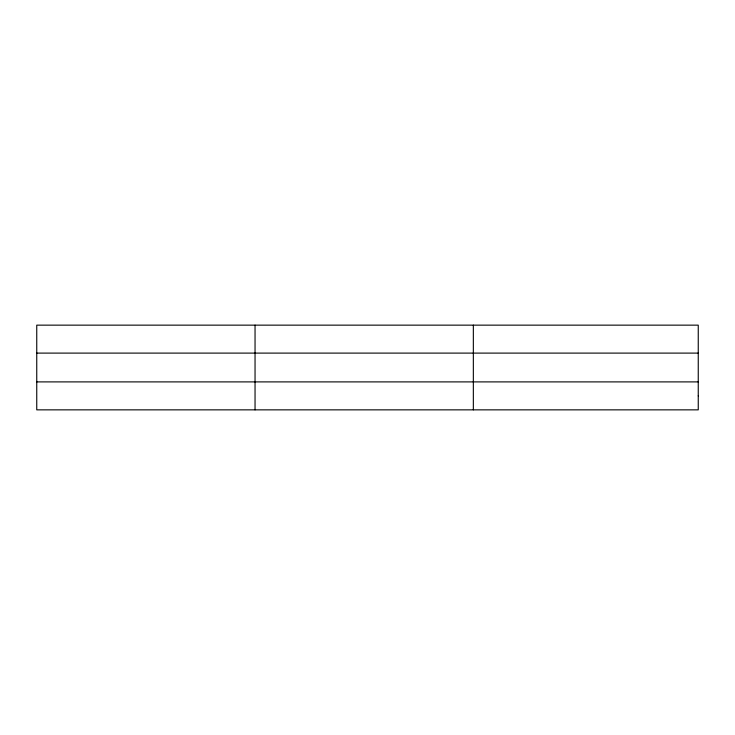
<?xml version="1.0" encoding="UTF-8"?>
<svg xmlns="http://www.w3.org/2000/svg" width="735" height="735" viewBox="0 0 735 735"><rect width="100%" height="100%" fill="white"/><g stroke="black" fill="none" stroke-linecap="round" stroke-linejoin="round"><path stroke-width="1.1" d="M255.045 409.854L255.045 325.146M473.34 409.854L473.34 325.146M36.75 353.103L698.25 353.103M36.75 381.897L698.25 381.897M698.25 395.871L698.25 409.854L36.75 409.854L36.75 325.146L698.25 325.146L698.25 395.871"/></g></svg>
